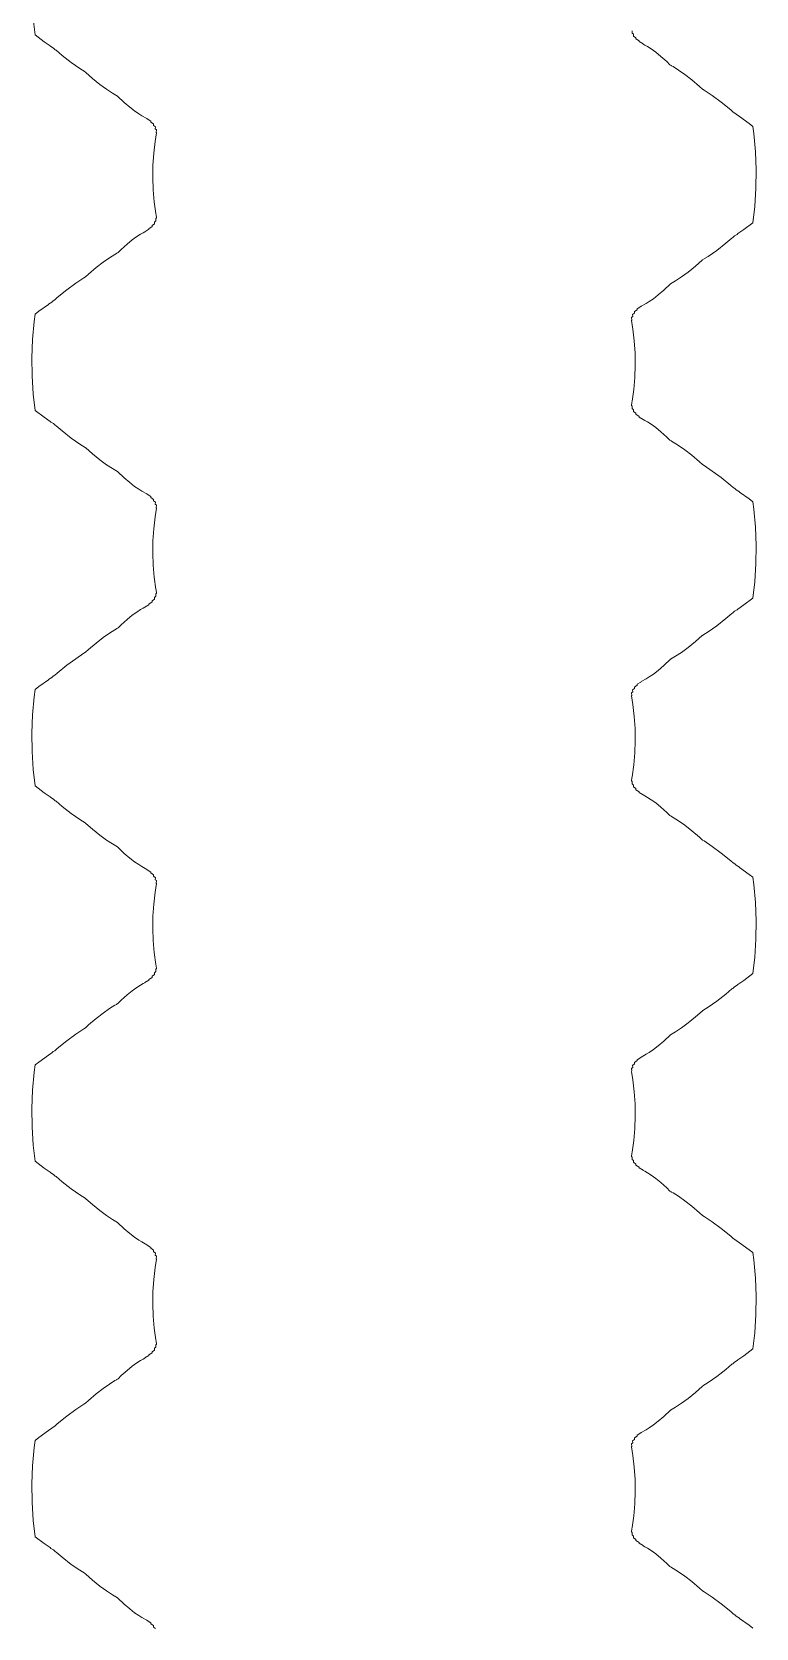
# Model space of a CAD drawing. Header units: millimetres. Extents: x -1 to 1, y -50 to 52.
# Drawn here: x -0.965 to 0.965, y 8.628 to 12.88 of the extents above; entities that cross this region are included whole.
import ezdxf

# ---------------------------------------------------------------- set-up
doc = ezdxf.new("R2010")
doc.units = ezdxf.units.MM
doc.layers.add('rack1', color=7, linetype='CONTINUOUS', lineweight=0)
doc.layers.add('rack2', color=7, linetype='CONTINUOUS', lineweight=0)

msp = doc.modelspace()

# ---------------------------------------------------------------- linework, layer by layer
at = {"layer": 'rack1'}
for p, q in [((-0.9565, 12.8716), (-0.9614, 12.9149)), ((-0.9321, 12.8533), (-0.9565, 12.8716)), ((-0.9161, 12.8425), (-0.9321, 12.8533)), ((-0.9142, 12.8405), (-0.9161, 12.8425)), ((-0.9075, 12.8365), (-0.9142, 12.8405)), ((-0.9028, 12.832), (-0.9075, 12.8365)), ((-0.9007, 12.8308), (-0.9028, 12.832)), ((-0.8846, 12.817), (-0.9007, 12.8308)), ((-0.8601, 12.7979), (-0.8846, 12.817)), ((-0.8372, 12.782), (-0.8601, 12.7979)), ((-0.8233, 12.7732), (-0.8372, 12.782)), ((-0.8222, 12.7721), (-0.8233, 12.7732)), ((-0.8214, 12.7717), (-0.8222, 12.7721)), ((-0.804, 12.756), (-0.8214, 12.7717)), ((-0.7843, 12.7401), (-0.804, 12.756)), ((-0.7664, 12.727), (-0.7843, 12.7401)), ((-0.7507, 12.7167), (-0.7664, 12.727)), ((-0.7373, 12.7088), (-0.7507, 12.7167)), ((-0.7192, 12.6918), (-0.7373, 12.7088)), ((-0.7042, 12.6792), (-0.7192, 12.6918)), ((-0.6912, 12.6692), (-0.7042, 12.6792)), ((-0.6803, 12.6617), (-0.6912, 12.6692)), ((-0.672, 12.6566), (-0.6803, 12.6617)), ((-0.6584, 12.6491), (-0.672, 12.6566)), ((-0.6583, 12.6481), (-0.6584, 12.6491)), ((-0.6485, 12.6421), (-0.6583, 12.6481)), ((-0.6485, 12.6398), (-0.6485, 12.6421)), ((-0.6411, 12.6347), (-0.6485, 12.6398)), ((-0.6411, 12.6309), (-0.6411, 12.6347)), ((-0.636, 12.627), (-0.6411, 12.6309)), ((-0.6404, 12.5565), (-0.6368, 12.5883)), ((-0.6368, 12.5883), (-0.6331, 12.6111)), ((-0.6363, 12.6216), (-0.636, 12.627)), ((-0.6333, 12.6191), (-0.6363, 12.6216)), ((-0.6341, 12.6121), (-0.6333, 12.6191)), ((-0.6331, 12.6111), (-0.6341, 12.6121)), ((-0.6425, 12.5242), (-0.6404, 12.5565)), ((-0.6429, 12.4917), (-0.6425, 12.5242)), ((-0.6416, 12.4593), (-0.6429, 12.4917)), ((-0.6388, 12.4273), (-0.6416, 12.4593)), ((-0.6344, 12.3959), (-0.6388, 12.4273)), ((-0.6384, 12.3734), (-0.6344, 12.3767)), ((-0.6382, 12.3688), (-0.6384, 12.3734)), ((-0.6349, 12.3829), (-0.6329, 12.3847)), ((-0.6344, 12.3767), (-0.6349, 12.3829)), ((-0.6338, 12.3926), (-0.6344, 12.3959)), ((-0.634, 12.3925), (-0.6338, 12.3926)), ((-0.6329, 12.3847), (-0.634, 12.3925)), ((-0.6975, 12.3259), (-0.6854, 12.3346)), ((-0.6854, 12.3346), (-0.6758, 12.3409)), ((-0.6758, 12.3409), (-0.6688, 12.3449)), ((-0.6688, 12.3449), (-0.6642, 12.3473)), ((-0.6642, 12.3473), (-0.6641, 12.3477)), ((-0.6641, 12.3477), (-0.6532, 12.354)), ((-0.6532, 12.354), (-0.6531, 12.3557)), ((-0.6531, 12.3557), (-0.6445, 12.3613)), ((-0.6445, 12.3643), (-0.6382, 12.3688)), ((-0.6445, 12.3613), (-0.6445, 12.3643)), ((-0.7583, 12.2782), (-0.7437, 12.2873)), ((-0.7437, 12.2873), (-0.7396, 12.2895)), ((-0.7396, 12.2895), (-0.7386, 12.2905)), ((-0.7386, 12.2905), (-0.7356, 12.2923)), ((-0.7356, 12.2923), (-0.7272, 12.3006)), ((-0.7272, 12.3006), (-0.7115, 12.3146)), ((-0.7115, 12.3146), (-0.6975, 12.3259)), ((-0.8144, 12.2346), (-0.794, 12.252)), ((-0.794, 12.252), (-0.7751, 12.2665)), ((-0.7751, 12.2665), (-0.7583, 12.2782)), ((-0.8721, 12.1927), (-0.8484, 12.2102)), ((-0.8484, 12.2102), (-0.8266, 12.2247)), ((-0.8266, 12.2247), (-0.8221, 12.2273)), ((-0.8221, 12.2273), (-0.8144, 12.2346)), ((-0.9205, 12.1546), (-0.9116, 12.1603)), ((-0.9116, 12.1603), (-0.9083, 12.1636)), ((-0.9083, 12.1636), (-0.9039, 12.1661)), ((-0.9039, 12.1661), (-0.8974, 12.172)), ((-0.8974, 12.172), (-0.8721, 12.1927)), ((-0.959, 12.1088), (-0.9563, 12.1282)), ((-0.9563, 12.1282), (-0.9466, 12.1358)), ((-0.9466, 12.1358), (-0.921, 12.1541)), ((-0.921, 12.1541), (-0.9205, 12.1546)), ((-0.9633, 12.0606), (-0.959, 12.1088)), ((-0.9651, 12.012), (-0.9633, 12.0606)), ((-0.9645, 11.9634), (-0.9651, 12.012)), ((-0.9614, 11.9149), (-0.9645, 11.9634)), ((-0.9565, 11.8716), (-0.9614, 11.9149)), ((-0.9321, 11.8533), (-0.9565, 11.8716)), ((-0.9161, 11.8425), (-0.9321, 11.8533)), ((-0.9142, 11.8405), (-0.9161, 11.8425)), ((-0.9075, 11.8365), (-0.9142, 11.8405)), ((-0.9028, 11.832), (-0.9075, 11.8365)), ((-0.9007, 11.8308), (-0.9028, 11.832)), ((-0.8846, 11.817), (-0.9007, 11.8308)), ((-0.8601, 11.7979), (-0.8846, 11.817)), ((-0.8372, 11.782), (-0.8601, 11.7979)), ((-0.8233, 11.7732), (-0.8372, 11.782)), ((-0.8222, 11.7721), (-0.8233, 11.7732)), ((-0.8214, 11.7717), (-0.8222, 11.7721)), ((-0.804, 11.756), (-0.8214, 11.7717)), ((-0.7843, 11.7401), (-0.804, 11.756)), ((-0.7664, 11.727), (-0.7843, 11.7401)), ((-0.7507, 11.7167), (-0.7664, 11.727)), ((-0.7373, 11.7088), (-0.7507, 11.7167)), ((-0.7192, 11.6918), (-0.7373, 11.7088)), ((-0.7042, 11.6792), (-0.7192, 11.6918)), ((-0.6912, 11.6692), (-0.7042, 11.6792)), ((-0.6803, 11.6617), (-0.6912, 11.6692)), ((-0.672, 11.6566), (-0.6803, 11.6617)), ((-0.6584, 11.6491), (-0.672, 11.6566)), ((-0.6583, 11.6481), (-0.6584, 11.6491)), ((-0.6485, 11.6421), (-0.6583, 11.6481)), ((-0.6485, 11.6398), (-0.6485, 11.6421)), ((-0.6411, 11.6347), (-0.6485, 11.6398)), ((-0.6411, 11.6309), (-0.6411, 11.6347)), ((-0.636, 11.627), (-0.6411, 11.6309)), ((-0.6368, 11.5883), (-0.6331, 11.6111)), ((-0.6363, 11.6216), (-0.636, 11.627)), ((-0.6333, 11.6191), (-0.6363, 11.6216)), ((-0.6341, 11.6121), (-0.6333, 11.6191)), ((-0.6331, 11.6111), (-0.6341, 11.6121)), ((-0.6404, 11.5565), (-0.6368, 11.5883)), ((-0.6429, 11.4917), (-0.6425, 11.5242)), ((-0.6425, 11.5242), (-0.6404, 11.5565)), ((-0.6416, 11.4593), (-0.6429, 11.4917)), ((-0.6388, 11.4273), (-0.6416, 11.4593)), ((-0.6344, 11.3959), (-0.6388, 11.4273)), ((-0.6338, 11.3926), (-0.6344, 11.3959)), ((-0.6641, 11.3477), (-0.6532, 11.354)), ((-0.6532, 11.354), (-0.6531, 11.3557)), ((-0.6531, 11.3557), (-0.6445, 11.3613)), ((-0.6445, 11.3643), (-0.6382, 11.3688)), ((-0.6445, 11.3613), (-0.6445, 11.3643)), ((-0.6384, 11.3734), (-0.6344, 11.3767)), ((-0.6382, 11.3688), (-0.6384, 11.3734)), ((-0.6349, 11.3829), (-0.6329, 11.3847)), ((-0.6344, 11.3767), (-0.6349, 11.3829)), ((-0.634, 11.3925), (-0.6338, 11.3926)), ((-0.6329, 11.3847), (-0.634, 11.3925)), ((-0.7272, 11.3006), (-0.7115, 11.3146)), ((-0.7115, 11.3146), (-0.6975, 11.3259)), ((-0.6975, 11.3259), (-0.6854, 11.3346)), ((-0.6854, 11.3346), (-0.6758, 11.3409)), ((-0.6758, 11.3409), (-0.6688, 11.3449)), ((-0.6688, 11.3449), (-0.6642, 11.3473)), ((-0.6642, 11.3473), (-0.6641, 11.3477)), ((-0.7751, 11.2665), (-0.7583, 11.2782)), ((-0.7583, 11.2782), (-0.7437, 11.2873)), ((-0.7437, 11.2873), (-0.7396, 11.2895)), ((-0.7396, 11.2895), (-0.7386, 11.2905)), ((-0.7386, 11.2905), (-0.7356, 11.2923)), ((-0.7356, 11.2923), (-0.7272, 11.3006)), ((-0.8484, 11.2102), (-0.8266, 11.2247)), ((-0.8266, 11.2247), (-0.8221, 11.2273)), ((-0.8221, 11.2273), (-0.8144, 11.2346)), ((-0.8144, 11.2346), (-0.794, 11.252)), ((-0.794, 11.252), (-0.7751, 11.2665)), ((-0.8974, 11.172), (-0.8721, 11.1927)), ((-0.8721, 11.1927), (-0.8484, 11.2102)), ((-0.9466, 11.1358), (-0.921, 11.1541)), ((-0.921, 11.1541), (-0.9205, 11.1546)), ((-0.9205, 11.1546), (-0.9116, 11.1603)), ((-0.9116, 11.1603), (-0.9083, 11.1636)), ((-0.9083, 11.1636), (-0.9039, 11.1661)), ((-0.9039, 11.1661), (-0.8974, 11.172)), ((-0.9633, 11.0606), (-0.959, 11.1088)), ((-0.959, 11.1088), (-0.9563, 11.1282)), ((-0.9563, 11.1282), (-0.9466, 11.1358)), ((-0.9651, 11.012), (-0.9633, 11.0606)), ((-0.9645, 10.9634), (-0.9651, 11.012)), ((-0.9614, 10.9149), (-0.9645, 10.9634)), ((-0.9565, 10.8716), (-0.9614, 10.9149)), ((-0.9321, 10.8533), (-0.9565, 10.8716)), ((-0.9161, 10.8425), (-0.9321, 10.8533)), ((-0.9142, 10.8405), (-0.9161, 10.8425)), ((-0.9075, 10.8365), (-0.9142, 10.8405)), ((-0.9028, 10.832), (-0.9075, 10.8365)), ((-0.9007, 10.8308), (-0.9028, 10.832)), ((-0.8846, 10.817), (-0.9007, 10.8308)), ((-0.8601, 10.7979), (-0.8846, 10.817)), ((-0.8372, 10.782), (-0.8601, 10.7979)), ((-0.8233, 10.7732), (-0.8372, 10.782)), ((-0.8222, 10.7721), (-0.8233, 10.7732)), ((-0.8214, 10.7717), (-0.8222, 10.7721)), ((-0.804, 10.756), (-0.8214, 10.7717)), ((-0.7843, 10.7401), (-0.804, 10.756)), ((-0.7664, 10.727), (-0.7843, 10.7401)), ((-0.7507, 10.7167), (-0.7664, 10.727)), ((-0.7373, 10.7088), (-0.7507, 10.7167)), ((-0.7192, 10.6918), (-0.7373, 10.7088)), ((-0.7042, 10.6792), (-0.7192, 10.6918)), ((-0.6912, 10.6692), (-0.7042, 10.6792)), ((-0.6803, 10.6617), (-0.6912, 10.6692)), ((-0.672, 10.6566), (-0.6803, 10.6617)), ((-0.6584, 10.6491), (-0.672, 10.6566)), ((-0.6583, 10.6481), (-0.6584, 10.6491)), ((-0.6485, 10.6421), (-0.6583, 10.6481)), ((-0.6485, 10.6398), (-0.6485, 10.6421)), ((-0.6411, 10.6347), (-0.6485, 10.6398)), ((-0.6411, 10.6309), (-0.6411, 10.6347)), ((-0.636, 10.627), (-0.6411, 10.6309)), ((-0.6404, 10.5565), (-0.6368, 10.5883)), ((-0.6368, 10.5883), (-0.6331, 10.6111)), ((-0.6363, 10.6216), (-0.636, 10.627)), ((-0.6333, 10.6191), (-0.6363, 10.6216)), ((-0.6341, 10.6121), (-0.6333, 10.6191)), ((-0.6331, 10.6111), (-0.6341, 10.6121)), ((-0.6425, 10.5242), (-0.6404, 10.5565)), ((-0.6429, 10.4917), (-0.6425, 10.5242)), ((-0.6416, 10.4593), (-0.6429, 10.4917)), ((-0.6388, 10.4273), (-0.6416, 10.4593)), ((-0.6344, 10.3959), (-0.6388, 10.4273)), ((-0.6384, 10.3734), (-0.6344, 10.3767)), ((-0.6349, 10.3829), (-0.6329, 10.3847)), ((-0.6344, 10.3767), (-0.6349, 10.3829)), ((-0.6338, 10.3926), (-0.6344, 10.3959)), ((-0.634, 10.3925), (-0.6338, 10.3926)), ((-0.6329, 10.3847), (-0.634, 10.3925)), ((-0.6975, 10.3259), (-0.6854, 10.3346)), ((-0.6854, 10.3346), (-0.6758, 10.3409)), ((-0.6758, 10.3409), (-0.6688, 10.3449)), ((-0.6688, 10.3449), (-0.6642, 10.3473)), ((-0.6642, 10.3473), (-0.6641, 10.3477)), ((-0.6641, 10.3477), (-0.6532, 10.354)), ((-0.6532, 10.354), (-0.6531, 10.3557)), ((-0.6531, 10.3557), (-0.6445, 10.3613)), ((-0.6445, 10.3643), (-0.6382, 10.3688)), ((-0.6445, 10.3613), (-0.6445, 10.3643)), ((-0.6382, 10.3688), (-0.6384, 10.3734)), ((-0.7437, 10.2873), (-0.7396, 10.2895)), ((-0.7396, 10.2895), (-0.7386, 10.2905)), ((-0.7386, 10.2905), (-0.7356, 10.2923)), ((-0.7356, 10.2923), (-0.7272, 10.3006)), ((-0.7272, 10.3006), (-0.7115, 10.3146)), ((-0.7115, 10.3146), (-0.6975, 10.3259)), ((-0.8144, 10.2346), (-0.794, 10.252)), ((-0.794, 10.252), (-0.7751, 10.2665)), ((-0.7751, 10.2665), (-0.7583, 10.2782)), ((-0.7583, 10.2782), (-0.7437, 10.2873)), ((-0.8721, 10.1927), (-0.8484, 10.2102)), ((-0.8484, 10.2102), (-0.8266, 10.2247)), ((-0.8266, 10.2247), (-0.8221, 10.2273)), ((-0.8221, 10.2273), (-0.8144, 10.2346)), ((-0.9116, 10.1603), (-0.9083, 10.1636)), ((-0.9083, 10.1636), (-0.9039, 10.1661)), ((-0.9039, 10.1661), (-0.8974, 10.172)), ((-0.8974, 10.172), (-0.8721, 10.1927)), ((-0.959, 10.1088), (-0.9563, 10.1282)), ((-0.9563, 10.1282), (-0.9466, 10.1358)), ((-0.9466, 10.1358), (-0.921, 10.1541)), ((-0.921, 10.1541), (-0.9205, 10.1546)), ((-0.9205, 10.1546), (-0.9116, 10.1603)), ((-0.9633, 10.0606), (-0.959, 10.1088)), ((-0.9651, 10.012), (-0.9633, 10.0606)), ((-0.9645, 9.9634), (-0.9651, 10.012)), ((-0.9614, 9.9149), (-0.9645, 9.9634)), ((-0.9565, 9.8716), (-0.9614, 9.9149)), ((-0.9321, 9.8533), (-0.9565, 9.8716)), ((-0.9161, 9.8425), (-0.9321, 9.8533)), ((-0.9142, 9.8405), (-0.9161, 9.8425)), ((-0.9075, 9.8365), (-0.9142, 9.8405)), ((-0.9028, 9.832), (-0.9075, 9.8365)), ((-0.9007, 9.8308), (-0.9028, 9.832)), ((-0.8846, 9.817), (-0.9007, 9.8308)), ((-0.8601, 9.7979), (-0.8846, 9.817)), ((-0.8372, 9.782), (-0.8601, 9.7979)), ((-0.8233, 9.7732), (-0.8372, 9.782)), ((-0.8222, 9.7721), (-0.8233, 9.7732)), ((-0.8214, 9.7717), (-0.8222, 9.7721)), ((-0.804, 9.756), (-0.8214, 9.7717)), ((-0.7843, 9.7401), (-0.804, 9.756)), ((-0.7664, 9.727), (-0.7843, 9.7401)), ((-0.7507, 9.7167), (-0.7664, 9.727)), ((-0.7373, 9.7088), (-0.7507, 9.7167)), ((-0.7192, 9.6918), (-0.7373, 9.7088)), ((-0.7042, 9.6792), (-0.7192, 9.6918)), ((-0.6912, 9.6692), (-0.7042, 9.6792)), ((-0.6803, 9.6617), (-0.6912, 9.6692)), ((-0.672, 9.6566), (-0.6803, 9.6617)), ((-0.6584, 9.6491), (-0.672, 9.6566)), ((-0.6583, 9.6481), (-0.6584, 9.6491)), ((-0.6485, 9.6421), (-0.6583, 9.6481)), ((-0.6485, 9.6398), (-0.6485, 9.6421)), ((-0.6411, 9.6347), (-0.6485, 9.6398)), ((-0.6411, 9.6309), (-0.6411, 9.6347)), ((-0.636, 9.627), (-0.6411, 9.6309)), ((-0.6368, 9.5883), (-0.6331, 9.6111)), ((-0.6363, 9.6216), (-0.636, 9.627)), ((-0.6333, 9.6191), (-0.6363, 9.6216)), ((-0.6341, 9.6121), (-0.6333, 9.6191)), ((-0.6331, 9.6111), (-0.6341, 9.6121)), ((-0.6404, 9.5565), (-0.6368, 9.5883)), ((-0.6429, 9.4917), (-0.6425, 9.5242)), ((-0.6425, 9.5242), (-0.6404, 9.5565)), ((-0.6416, 9.4593), (-0.6429, 9.4917)), ((-0.6388, 9.4273), (-0.6416, 9.4593)), ((-0.6344, 9.3959), (-0.6388, 9.4273)), ((-0.6641, 9.3477), (-0.6532, 9.354)), ((-0.6532, 9.354), (-0.6531, 9.3557)), ((-0.6531, 9.3557), (-0.6445, 9.3613)), ((-0.6445, 9.3643), (-0.6382, 9.3688)), ((-0.6445, 9.3613), (-0.6445, 9.3643)), ((-0.6384, 9.3734), (-0.6344, 9.3767)), ((-0.6382, 9.3688), (-0.6384, 9.3734)), ((-0.6349, 9.3829), (-0.6329, 9.3847)), ((-0.6344, 9.3767), (-0.6349, 9.3829)), ((-0.6338, 9.3926), (-0.6344, 9.3959)), ((-0.634, 9.3925), (-0.6338, 9.3926)), ((-0.6329, 9.3847), (-0.634, 9.3925)), ((-0.7272, 9.3006), (-0.7115, 9.3146)), ((-0.7115, 9.3146), (-0.6975, 9.3259)), ((-0.6975, 9.3259), (-0.6854, 9.3346)), ((-0.6854, 9.3346), (-0.6758, 9.3409)), ((-0.6758, 9.3409), (-0.6688, 9.3449)), ((-0.6688, 9.3449), (-0.6642, 9.3473)), ((-0.6642, 9.3473), (-0.6641, 9.3477)), ((-0.7751, 9.2665), (-0.7583, 9.2782)), ((-0.7583, 9.2782), (-0.7437, 9.2873)), ((-0.7437, 9.2873), (-0.7396, 9.2895)), ((-0.7396, 9.2895), (-0.7386, 9.2905)), ((-0.7386, 9.2905), (-0.7356, 9.2923)), ((-0.7356, 9.2923), (-0.7272, 9.3006)), ((-0.8266, 9.2247), (-0.8221, 9.2273)), ((-0.8221, 9.2273), (-0.8144, 9.2346)), ((-0.8144, 9.2346), (-0.794, 9.252)), ((-0.794, 9.252), (-0.7751, 9.2665)), ((-0.8974, 9.172), (-0.8721, 9.1927)), ((-0.8721, 9.1927), (-0.8484, 9.2102)), ((-0.8484, 9.2102), (-0.8266, 9.2247)), ((-0.9466, 9.1358), (-0.921, 9.1541)), ((-0.921, 9.1541), (-0.9205, 9.1546)), ((-0.9205, 9.1546), (-0.9116, 9.1603)), ((-0.9116, 9.1603), (-0.9083, 9.1636)), ((-0.9083, 9.1636), (-0.9039, 9.1661)), ((-0.9039, 9.1661), (-0.8974, 9.172)), ((-0.9633, 9.0606), (-0.959, 9.1088)), ((-0.959, 9.1088), (-0.9563, 9.1282)), ((-0.9563, 9.1282), (-0.9466, 9.1358)), ((-0.9651, 9.012), (-0.9633, 9.0606)), ((-0.9645, 8.9634), (-0.9651, 9.012)), ((-0.9614, 8.9149), (-0.9645, 8.9634)), ((-0.9565, 8.8716), (-0.9614, 8.9149)), ((-0.9321, 8.8533), (-0.9565, 8.8716)), ((-0.9161, 8.8425), (-0.9321, 8.8533)), ((-0.9142, 8.8405), (-0.9161, 8.8425)), ((-0.9075, 8.8365), (-0.9142, 8.8405)), ((-0.9028, 8.832), (-0.9075, 8.8365)), ((-0.9007, 8.8308), (-0.9028, 8.832)), ((-0.8846, 8.817), (-0.9007, 8.8308)), ((-0.8601, 8.7979), (-0.8846, 8.817)), ((-0.8372, 8.782), (-0.8601, 8.7979)), ((-0.8233, 8.7732), (-0.8372, 8.782)), ((-0.8222, 8.7721), (-0.8233, 8.7732)), ((-0.8214, 8.7717), (-0.8222, 8.7721)), ((-0.804, 8.756), (-0.8214, 8.7717)), ((-0.7843, 8.7401), (-0.804, 8.756)), ((-0.7664, 8.727), (-0.7843, 8.7401)), ((-0.7507, 8.7167), (-0.7664, 8.727)), ((-0.7373, 8.7088), (-0.7507, 8.7167)), ((-0.7192, 8.6918), (-0.7373, 8.7088)), ((-0.7042, 8.6792), (-0.7192, 8.6918)), ((-0.6912, 8.6692), (-0.7042, 8.6792)), ((-0.6803, 8.6617), (-0.6912, 8.6692)), ((-0.672, 8.6566), (-0.6803, 8.6617)), ((-0.6584, 8.6491), (-0.672, 8.6566)), ((-0.6583, 8.6481), (-0.6584, 8.6491)), ((-0.6485, 8.6421), (-0.6583, 8.6481)), ((-0.6485, 8.6398), (-0.6485, 8.6421)), ((-0.6411, 8.6347), (-0.6485, 8.6398)), ((-0.6411, 8.6309), (-0.6411, 8.6347)), ((-0.636, 8.627), (-0.6411, 8.6309))]:
    msp.add_line(p, q, dxfattribs=at)
at = {"layer": 'rack2'}
for p, q in [((0.6344, 12.8767), (0.6349, 12.8829)), ((0.6384, 12.8734), (0.6344, 12.8767)), ((0.6382, 12.8688), (0.6384, 12.8734)), ((0.6445, 12.8643), (0.6382, 12.8688)), ((0.6445, 12.8613), (0.6445, 12.8643)), ((0.6531, 12.8557), (0.6445, 12.8613)), ((0.6532, 12.854), (0.6531, 12.8557)), ((0.6641, 12.8477), (0.6532, 12.854)), ((0.6642, 12.8473), (0.6641, 12.8477)), ((0.6688, 12.8449), (0.6642, 12.8473)), ((0.6758, 12.8409), (0.6688, 12.8449)), ((0.6854, 12.8346), (0.6758, 12.8409)), ((0.6975, 12.8259), (0.6854, 12.8346)), ((0.7115, 12.8146), (0.6975, 12.8259)), ((0.7272, 12.8006), (0.7115, 12.8146)), ((0.7356, 12.7923), (0.7272, 12.8006)), ((0.7386, 12.7905), (0.7356, 12.7923)), ((0.7396, 12.7895), (0.7386, 12.7905)), ((0.7437, 12.7873), (0.7396, 12.7895)), ((0.7583, 12.7782), (0.7437, 12.7873)), ((0.7751, 12.7665), (0.7583, 12.7782)), ((0.794, 12.752), (0.7751, 12.7665)), ((0.8144, 12.7346), (0.794, 12.752)), ((0.8221, 12.7273), (0.8144, 12.7346)), ((0.8266, 12.7247), (0.8221, 12.7273)), ((0.8484, 12.7102), (0.8266, 12.7247)), ((0.8721, 12.6927), (0.8484, 12.7102)), ((0.8974, 12.672), (0.8721, 12.6927)), ((0.9039, 12.6661), (0.8974, 12.672)), ((0.9083, 12.6636), (0.9039, 12.6661)), ((0.9116, 12.6603), (0.9083, 12.6636)), ((0.9205, 12.6546), (0.9116, 12.6603)), ((0.921, 12.6541), (0.9205, 12.6546)), ((0.9466, 12.6358), (0.921, 12.6541)), ((0.9563, 12.6282), (0.9466, 12.6358)), ((0.959, 12.6088), (0.9563, 12.6282)), ((0.9633, 12.5606), (0.959, 12.6088)), ((0.9651, 12.512), (0.9633, 12.5606)), ((0.9645, 12.4634), (0.9651, 12.512)), ((0.9614, 12.4149), (0.9645, 12.4634)), ((0.9565, 12.3716), (0.9614, 12.4149)), ((0.8846, 12.317), (0.9007, 12.3308)), ((0.9007, 12.3308), (0.9028, 12.332)), ((0.9028, 12.332), (0.9075, 12.3365)), ((0.9075, 12.3365), (0.9142, 12.3405)), ((0.9142, 12.3405), (0.9161, 12.3425)), ((0.9161, 12.3425), (0.9321, 12.3533)), ((0.9321, 12.3533), (0.9565, 12.3716)), ((0.8372, 12.282), (0.8601, 12.2979)), ((0.8601, 12.2979), (0.8846, 12.317)), ((0.7843, 12.2401), (0.804, 12.256)), ((0.804, 12.256), (0.8214, 12.2717)), ((0.8214, 12.2717), (0.8222, 12.2721)), ((0.8222, 12.2721), (0.8233, 12.2732)), ((0.8233, 12.2732), (0.8372, 12.282)), ((0.7192, 12.1918), (0.7373, 12.2088)), ((0.7373, 12.2088), (0.7507, 12.2167)), ((0.7507, 12.2167), (0.7664, 12.227)), ((0.7664, 12.227), (0.7843, 12.2401)), ((0.672, 12.1566), (0.6803, 12.1617)), ((0.6803, 12.1617), (0.6912, 12.1692)), ((0.6912, 12.1692), (0.7042, 12.1792)), ((0.7042, 12.1792), (0.7192, 12.1918)), ((0.6333, 12.1191), (0.6363, 12.1216)), ((0.6341, 12.1121), (0.6333, 12.1191)), ((0.636, 12.127), (0.6411, 12.1309)), ((0.6363, 12.1216), (0.636, 12.127)), ((0.6411, 12.1347), (0.6485, 12.1398)), ((0.6411, 12.1309), (0.6411, 12.1347)), ((0.6485, 12.1421), (0.6583, 12.1481)), ((0.6485, 12.1398), (0.6485, 12.1421)), ((0.6583, 12.1481), (0.6584, 12.1491)), ((0.6584, 12.1491), (0.672, 12.1566)), ((0.6331, 12.1111), (0.6341, 12.1121)), ((0.6368, 12.0883), (0.6331, 12.1111)), ((0.6404, 12.0565), (0.6368, 12.0883)), ((0.6425, 12.0242), (0.6404, 12.0565)), ((0.6416, 11.9593), (0.6429, 11.9917)), ((0.6429, 11.9917), (0.6425, 12.0242)), ((0.6388, 11.9273), (0.6416, 11.9593)), ((0.6344, 11.8959), (0.6388, 11.9273)), ((0.6329, 11.8847), (0.634, 11.8925)), ((0.6349, 11.8829), (0.6329, 11.8847)), ((0.6338, 11.8926), (0.6344, 11.8959)), ((0.634, 11.8925), (0.6338, 11.8926)), ((0.6344, 11.8767), (0.6349, 11.8829)), ((0.6384, 11.8734), (0.6344, 11.8767)), ((0.6382, 11.8688), (0.6384, 11.8734)), ((0.6445, 11.8643), (0.6382, 11.8688)), ((0.6445, 11.8613), (0.6445, 11.8643)), ((0.6531, 11.8557), (0.6445, 11.8613)), ((0.6532, 11.854), (0.6531, 11.8557)), ((0.6641, 11.8477), (0.6532, 11.854)), ((0.6642, 11.8473), (0.6641, 11.8477)), ((0.6688, 11.8449), (0.6642, 11.8473)), ((0.6758, 11.8409), (0.6688, 11.8449)), ((0.6854, 11.8346), (0.6758, 11.8409)), ((0.6975, 11.8259), (0.6854, 11.8346)), ((0.7115, 11.8146), (0.6975, 11.8259)), ((0.7272, 11.8006), (0.7115, 11.8146)), ((0.7356, 11.7923), (0.7272, 11.8006)), ((0.7386, 11.7905), (0.7356, 11.7923)), ((0.7396, 11.7895), (0.7386, 11.7905)), ((0.7437, 11.7873), (0.7396, 11.7895)), ((0.7583, 11.7782), (0.7437, 11.7873)), ((0.7751, 11.7665), (0.7583, 11.7782)), ((0.794, 11.752), (0.7751, 11.7665)), ((0.8144, 11.7346), (0.794, 11.752)), ((0.8221, 11.7273), (0.8144, 11.7346)), ((0.8266, 11.7247), (0.8221, 11.7273)), ((0.8484, 11.7102), (0.8266, 11.7247)), ((0.8721, 11.6927), (0.8484, 11.7102)), ((0.8974, 11.672), (0.8721, 11.6927)), ((0.9039, 11.6661), (0.8974, 11.672)), ((0.9083, 11.6636), (0.9039, 11.6661)), ((0.9116, 11.6603), (0.9083, 11.6636)), ((0.9205, 11.6546), (0.9116, 11.6603)), ((0.921, 11.6541), (0.9205, 11.6546)), ((0.9466, 11.6358), (0.921, 11.6541)), ((0.9563, 11.6282), (0.9466, 11.6358)), ((0.959, 11.6088), (0.9563, 11.6282)), ((0.9633, 11.5606), (0.959, 11.6088)), ((0.9651, 11.512), (0.9633, 11.5606)), ((0.9645, 11.4634), (0.9651, 11.512)), ((0.9614, 11.4149), (0.9645, 11.4634)), ((0.9565, 11.3716), (0.9614, 11.4149)), ((0.9161, 11.3425), (0.9321, 11.3533)), ((0.9321, 11.3533), (0.9565, 11.3716)), ((0.8601, 11.2979), (0.8846, 11.317)), ((0.8846, 11.317), (0.9007, 11.3308)), ((0.9007, 11.3308), (0.9028, 11.332)), ((0.9028, 11.332), (0.9075, 11.3365)), ((0.9075, 11.3365), (0.9142, 11.3405)), ((0.9142, 11.3405), (0.9161, 11.3425)), ((0.804, 11.256), (0.8214, 11.2717)), ((0.8214, 11.2717), (0.8222, 11.2721)), ((0.8222, 11.2721), (0.8233, 11.2732)), ((0.8233, 11.2732), (0.8372, 11.282)), ((0.8372, 11.282), (0.8601, 11.2979)), ((0.7507, 11.2167), (0.7664, 11.227)), ((0.7664, 11.227), (0.7843, 11.2401)), ((0.7843, 11.2401), (0.804, 11.256)), ((0.7042, 11.1792), (0.7192, 11.1918)), ((0.7192, 11.1918), (0.7373, 11.2088)), ((0.7373, 11.2088), (0.7507, 11.2167)), ((0.6411, 11.1347), (0.6485, 11.1398)), ((0.6485, 11.1421), (0.6583, 11.1481)), ((0.6485, 11.1398), (0.6485, 11.1421)), ((0.6583, 11.1481), (0.6584, 11.1491)), ((0.6584, 11.1491), (0.672, 11.1566)), ((0.672, 11.1566), (0.6803, 11.1617)), ((0.6803, 11.1617), (0.6912, 11.1692)), ((0.6912, 11.1692), (0.7042, 11.1792)), ((0.6331, 11.1111), (0.6341, 11.1121)), ((0.6368, 11.0883), (0.6331, 11.1111)), ((0.6333, 11.1191), (0.6363, 11.1216)), ((0.6341, 11.1121), (0.6333, 11.1191)), ((0.636, 11.127), (0.6411, 11.1309)), ((0.6363, 11.1216), (0.636, 11.127)), ((0.6411, 11.1309), (0.6411, 11.1347)), ((0.6404, 11.0565), (0.6368, 11.0883)), ((0.6425, 11.0242), (0.6404, 11.0565)), ((0.6429, 10.9917), (0.6425, 11.0242)), ((0.6416, 10.9593), (0.6429, 10.9917)), ((0.6344, 10.8959), (0.6388, 10.9273)), ((0.6388, 10.9273), (0.6416, 10.9593)), ((0.6329, 10.8847), (0.634, 10.8925)), ((0.6349, 10.8829), (0.6329, 10.8847)), ((0.6338, 10.8926), (0.6344, 10.8959)), ((0.634, 10.8925), (0.6338, 10.8926)), ((0.6344, 10.8767), (0.6349, 10.8829)), ((0.6384, 10.8734), (0.6344, 10.8767)), ((0.6382, 10.8688), (0.6384, 10.8734)), ((0.6445, 10.8643), (0.6382, 10.8688)), ((0.6445, 10.8613), (0.6445, 10.8643)), ((0.6531, 10.8557), (0.6445, 10.8613)), ((0.6532, 10.854), (0.6531, 10.8557)), ((0.6641, 10.8477), (0.6532, 10.854)), ((0.6642, 10.8473), (0.6641, 10.8477)), ((0.6688, 10.8449), (0.6642, 10.8473)), ((0.6758, 10.8409), (0.6688, 10.8449)), ((0.6854, 10.8346), (0.6758, 10.8409)), ((0.6975, 10.8259), (0.6854, 10.8346)), ((0.7115, 10.8146), (0.6975, 10.8259)), ((0.7272, 10.8006), (0.7115, 10.8146)), ((0.7356, 10.7923), (0.7272, 10.8006)), ((0.7386, 10.7905), (0.7356, 10.7923)), ((0.7396, 10.7895), (0.7386, 10.7905)), ((0.7437, 10.7873), (0.7396, 10.7895)), ((0.7583, 10.7782), (0.7437, 10.7873)), ((0.7751, 10.7665), (0.7583, 10.7782)), ((0.794, 10.752), (0.7751, 10.7665)), ((0.8144, 10.7346), (0.794, 10.752)), ((0.8221, 10.7273), (0.8144, 10.7346)), ((0.8266, 10.7247), (0.8221, 10.7273)), ((0.8484, 10.7102), (0.8266, 10.7247)), ((0.8721, 10.6927), (0.8484, 10.7102)), ((0.8974, 10.672), (0.8721, 10.6927)), ((0.9039, 10.6661), (0.8974, 10.672)), ((0.9083, 10.6636), (0.9039, 10.6661)), ((0.9116, 10.6603), (0.9083, 10.6636)), ((0.9205, 10.6546), (0.9116, 10.6603)), ((0.921, 10.6541), (0.9205, 10.6546)), ((0.9466, 10.6358), (0.921, 10.6541)), ((0.9563, 10.6282), (0.9466, 10.6358)), ((0.959, 10.6088), (0.9563, 10.6282)), ((0.9633, 10.5606), (0.959, 10.6088)), ((0.9651, 10.512), (0.9633, 10.5606)), ((0.9645, 10.4634), (0.9651, 10.512)), ((0.9614, 10.4149), (0.9645, 10.4634)), ((0.9565, 10.3716), (0.9614, 10.4149)), ((0.9007, 10.3308), (0.9028, 10.332)), ((0.9028, 10.332), (0.9075, 10.3365)), ((0.9075, 10.3365), (0.9142, 10.3405)), ((0.9142, 10.3405), (0.9161, 10.3425)), ((0.9161, 10.3425), (0.9321, 10.3533)), ((0.9321, 10.3533), (0.9565, 10.3716)), ((0.8372, 10.282), (0.8601, 10.2979)), ((0.8601, 10.2979), (0.8846, 10.317)), ((0.8846, 10.317), (0.9007, 10.3308)), ((0.7843, 10.2401), (0.804, 10.256)), ((0.804, 10.256), (0.8214, 10.2717)), ((0.8214, 10.2717), (0.8222, 10.2721)), ((0.8222, 10.2721), (0.8233, 10.2732)), ((0.8233, 10.2732), (0.8372, 10.282)), ((0.7192, 10.1918), (0.7373, 10.2088)), ((0.7373, 10.2088), (0.7507, 10.2167)), ((0.7507, 10.2167), (0.7664, 10.227)), ((0.7664, 10.227), (0.7843, 10.2401)), ((0.672, 10.1566), (0.6803, 10.1617)), ((0.6803, 10.1617), (0.6912, 10.1692)), ((0.6912, 10.1692), (0.7042, 10.1792)), ((0.7042, 10.1792), (0.7192, 10.1918)), ((0.6333, 10.1191), (0.6363, 10.1216)), ((0.6341, 10.1121), (0.6333, 10.1191)), ((0.636, 10.127), (0.6411, 10.1309)), ((0.6363, 10.1216), (0.636, 10.127)), ((0.6411, 10.1347), (0.6485, 10.1398)), ((0.6411, 10.1309), (0.6411, 10.1347)), ((0.6485, 10.1421), (0.6583, 10.1481)), ((0.6485, 10.1398), (0.6485, 10.1421)), ((0.6583, 10.1481), (0.6584, 10.1491)), ((0.6584, 10.1491), (0.672, 10.1566)), ((0.6331, 10.1111), (0.6341, 10.1121)), ((0.6368, 10.0883), (0.6331, 10.1111)), ((0.6404, 10.0565), (0.6368, 10.0883)), ((0.6425, 10.0242), (0.6404, 10.0565)), ((0.6416, 9.9593), (0.6429, 9.9917)), ((0.6429, 9.9917), (0.6425, 10.0242)), ((0.6388, 9.9273), (0.6416, 9.9593)), ((0.6344, 9.8959), (0.6388, 9.9273)), ((0.6329, 9.8847), (0.634, 9.8925)), ((0.6349, 9.8829), (0.6329, 9.8847)), ((0.6338, 9.8926), (0.6344, 9.8959)), ((0.634, 9.8925), (0.6338, 9.8926)), ((0.6344, 9.8767), (0.6349, 9.8829)), ((0.6384, 9.8734), (0.6344, 9.8767)), ((0.6382, 9.8688), (0.6384, 9.8734)), ((0.6445, 9.8643), (0.6382, 9.8688)), ((0.6445, 9.8613), (0.6445, 9.8643)), ((0.6531, 9.8557), (0.6445, 9.8613)), ((0.6532, 9.854), (0.6531, 9.8557)), ((0.6641, 9.8477), (0.6532, 9.854)), ((0.6642, 9.8473), (0.6641, 9.8477)), ((0.6688, 9.8449), (0.6642, 9.8473)), ((0.6758, 9.8409), (0.6688, 9.8449)), ((0.6854, 9.8346), (0.6758, 9.8409)), ((0.6975, 9.8259), (0.6854, 9.8346)), ((0.7115, 9.8146), (0.6975, 9.8259)), ((0.7272, 9.8006), (0.7115, 9.8146)), ((0.7356, 9.7923), (0.7272, 9.8006)), ((0.7386, 9.7905), (0.7356, 9.7923)), ((0.7396, 9.7895), (0.7386, 9.7905)), ((0.7437, 9.7873), (0.7396, 9.7895)), ((0.7583, 9.7782), (0.7437, 9.7873)), ((0.7751, 9.7665), (0.7583, 9.7782)), ((0.794, 9.752), (0.7751, 9.7665)), ((0.8144, 9.7346), (0.794, 9.752)), ((0.8221, 9.7273), (0.8144, 9.7346)), ((0.8266, 9.7247), (0.8221, 9.7273)), ((0.8484, 9.7102), (0.8266, 9.7247)), ((0.8721, 9.6927), (0.8484, 9.7102)), ((0.8974, 9.672), (0.8721, 9.6927)), ((0.9039, 9.6661), (0.8974, 9.672)), ((0.9083, 9.6636), (0.9039, 9.6661)), ((0.9116, 9.6603), (0.9083, 9.6636)), ((0.9205, 9.6546), (0.9116, 9.6603)), ((0.921, 9.6541), (0.9205, 9.6546)), ((0.9466, 9.6358), (0.921, 9.6541)), ((0.9563, 9.6282), (0.9466, 9.6358)), ((0.959, 9.6088), (0.9563, 9.6282)), ((0.9633, 9.5606), (0.959, 9.6088)), ((0.9651, 9.512), (0.9633, 9.5606)), ((0.9645, 9.4634), (0.9651, 9.512)), ((0.9614, 9.4149), (0.9645, 9.4634)), ((0.9565, 9.3716), (0.9614, 9.4149)), ((0.9321, 9.3533), (0.9565, 9.3716)), ((0.8601, 9.2979), (0.8846, 9.317)), ((0.8846, 9.317), (0.9007, 9.3308)), ((0.9007, 9.3308), (0.9028, 9.332)), ((0.9028, 9.332), (0.9075, 9.3365)), ((0.9075, 9.3365), (0.9142, 9.3405)), ((0.9142, 9.3405), (0.9161, 9.3425)), ((0.9161, 9.3425), (0.9321, 9.3533)), ((0.804, 9.256), (0.8214, 9.2717)), ((0.8214, 9.2717), (0.8222, 9.2721)), ((0.8222, 9.2721), (0.8233, 9.2732)), ((0.8233, 9.2732), (0.8372, 9.282)), ((0.8372, 9.282), (0.8601, 9.2979)), ((0.7507, 9.2167), (0.7664, 9.227)), ((0.7664, 9.227), (0.7843, 9.2401)), ((0.7843, 9.2401), (0.804, 9.256)), ((0.7042, 9.1792), (0.7192, 9.1918)), ((0.7192, 9.1918), (0.7373, 9.2088)), ((0.7373, 9.2088), (0.7507, 9.2167)), ((0.6485, 9.1421), (0.6583, 9.1481)), ((0.6485, 9.1398), (0.6485, 9.1421)), ((0.6583, 9.1481), (0.6584, 9.1491)), ((0.6584, 9.1491), (0.672, 9.1566)), ((0.672, 9.1566), (0.6803, 9.1617)), ((0.6803, 9.1617), (0.6912, 9.1692)), ((0.6912, 9.1692), (0.7042, 9.1792)), ((0.6331, 9.1111), (0.6341, 9.1121)), ((0.6368, 9.0883), (0.6331, 9.1111)), ((0.6333, 9.1191), (0.6363, 9.1216)), ((0.6341, 9.1121), (0.6333, 9.1191)), ((0.636, 9.127), (0.6411, 9.1309)), ((0.6363, 9.1216), (0.636, 9.127)), ((0.6411, 9.1347), (0.6485, 9.1398)), ((0.6411, 9.1309), (0.6411, 9.1347)), ((0.6404, 9.0565), (0.6368, 9.0883)), ((0.6425, 9.0242), (0.6404, 9.0565)), ((0.6429, 8.9917), (0.6425, 9.0242)), ((0.6416, 8.9593), (0.6429, 8.9917)), ((0.6388, 8.9273), (0.6416, 8.9593)), ((0.6329, 8.8847), (0.634, 8.8925)), ((0.6338, 8.8926), (0.6344, 8.8959)), ((0.634, 8.8925), (0.6338, 8.8926)), ((0.6344, 8.8959), (0.6388, 8.9273)), ((0.6349, 8.8829), (0.6329, 8.8847)), ((0.6344, 8.8767), (0.6349, 8.8829)), ((0.6384, 8.8734), (0.6344, 8.8767)), ((0.6382, 8.8688), (0.6384, 8.8734)), ((0.6445, 8.8643), (0.6382, 8.8688)), ((0.6445, 8.8613), (0.6445, 8.8643)), ((0.6531, 8.8557), (0.6445, 8.8613)), ((0.6532, 8.854), (0.6531, 8.8557)), ((0.6641, 8.8477), (0.6532, 8.854)), ((0.6642, 8.8473), (0.6641, 8.8477)), ((0.6688, 8.8449), (0.6642, 8.8473)), ((0.6758, 8.8409), (0.6688, 8.8449)), ((0.6854, 8.8346), (0.6758, 8.8409)), ((0.6975, 8.8259), (0.6854, 8.8346)), ((0.7115, 8.8146), (0.6975, 8.8259)), ((0.7272, 8.8006), (0.7115, 8.8146)), ((0.7356, 8.7923), (0.7272, 8.8006)), ((0.7386, 8.7905), (0.7356, 8.7923)), ((0.7396, 8.7895), (0.7386, 8.7905)), ((0.7437, 8.7873), (0.7396, 8.7895)), ((0.7583, 8.7782), (0.7437, 8.7873)), ((0.7751, 8.7665), (0.7583, 8.7782)), ((0.794, 8.752), (0.7751, 8.7665)), ((0.8144, 8.7346), (0.794, 8.752)), ((0.8221, 8.7273), (0.8144, 8.7346)), ((0.8266, 8.7247), (0.8221, 8.7273)), ((0.8484, 8.7102), (0.8266, 8.7247)), ((0.8721, 8.6927), (0.8484, 8.7102)), ((0.8974, 8.672), (0.8721, 8.6927)), ((0.9039, 8.6661), (0.8974, 8.672)), ((0.9083, 8.6636), (0.9039, 8.6661)), ((0.9116, 8.6603), (0.9083, 8.6636)), ((0.9205, 8.6546), (0.9116, 8.6603)), ((0.921, 8.6541), (0.9205, 8.6546)), ((0.9466, 8.6358), (0.921, 8.6541)), ((0.9563, 8.6282), (0.9466, 8.6358))]:
    msp.add_line(p, q, dxfattribs=at)

doc.saveas('drawing.dxf')
